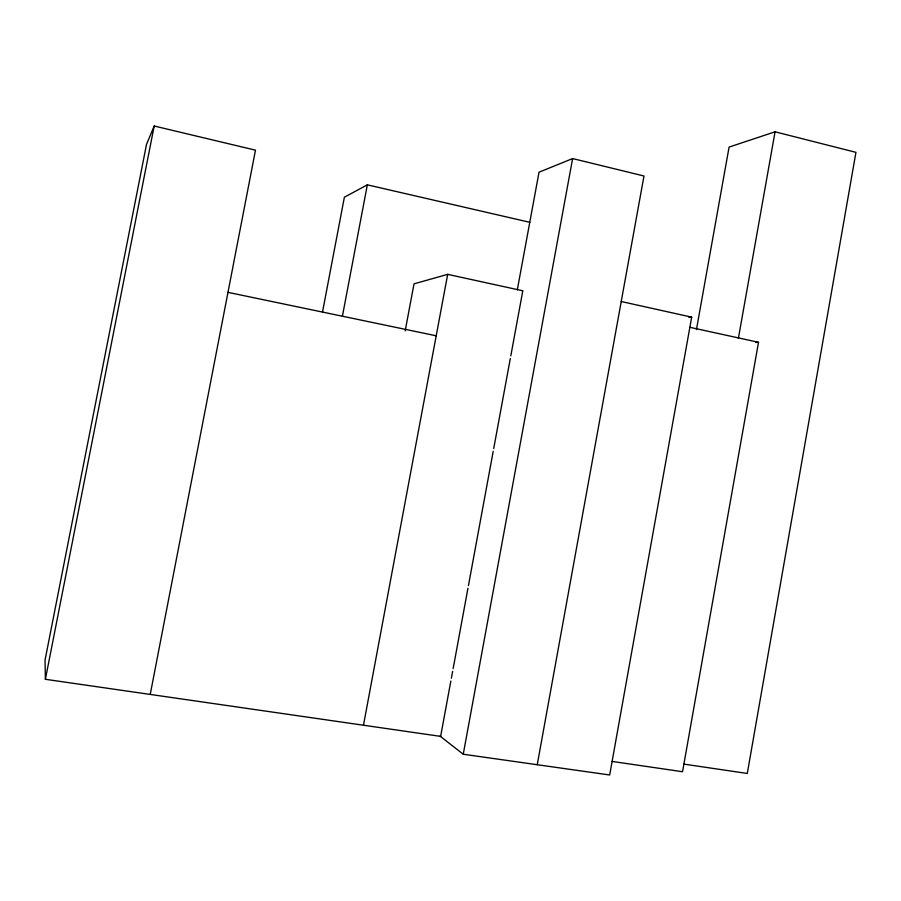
<?xml version="1.0" encoding="UTF-8"?>
<svg xmlns="http://www.w3.org/2000/svg" width="901" height="901" viewBox="0 0 901 901"><rect width="100%" height="100%" fill="white"/><g stroke="black" fill="none" stroke-linecap="round" stroke-linejoin="round"><path stroke-width="1.35" d="M738.392 338.337L775.063 131.805L855.95 152.348L747.289 773.463L683.983 764.127M690.008 327.333L758.518 342.301L682.553 771.729L611.824 761.379M621.24 301.52L691.675 317.163L609.684 774.984L463.249 754.238L440.015 736.083M696.45 329.586L729.089 147.077L775.063 131.805M537.244 764.724L643.99 175.999L572.619 158.565L539.023 172.215L517.309 289.829M450.849 681.021L440.645 736.376L45.377 679.286L45.05 660.05L146.491 144.498L154.184 126.016L255.479 150.163L150.321 693.928M451.356 678.25L452.64 671.335M453.147 668.565L467.946 588.297M468.452 585.537L493.207 451.3M493.714 448.529L510.304 358.575M510.811 355.816L522.805 290.775L447.684 274.354L414.01 283.838L405.18 330.881M463.249 754.238L572.619 158.565M363.497 725.091L447.684 274.354M342.425 316.127L367.338 184.84L529.799 222.31M322.558 311.825L344.385 197.206L367.338 184.84M45.377 679.286L154.184 126.016M688.905 317.434L691.675 317.163M755.725 342.481L758.518 342.301M227.987 292.352L436.208 335.791"/></g></svg>
